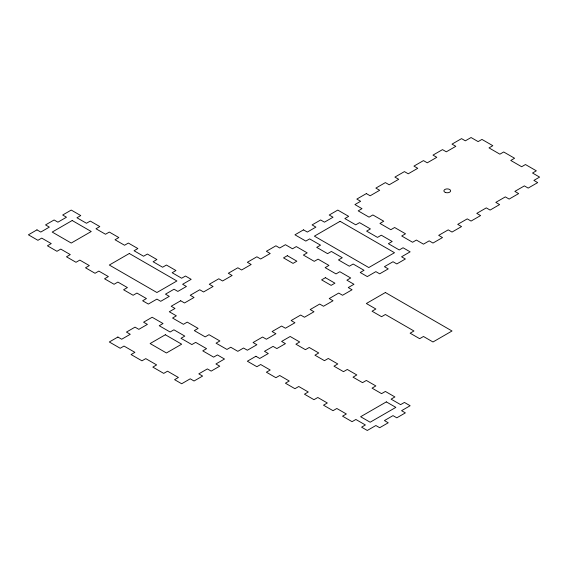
<?xml version="1.0" encoding="UTF-8"?>
<svg xmlns="http://www.w3.org/2000/svg" width="568" height="568" viewBox="0 0 568 568"><rect width="100%" height="100%" fill="white"/><g stroke="black" fill="none" stroke-linecap="round" stroke-linejoin="round"><path stroke-width="0.85" d="M36.97 229.862L28.4 234.811L37.914 240.307L41.727 238.106L51.248 243.601L47.435 245.802L56.956 251.297L60.769 249.096L70.283 254.592L66.477 256.793L75.998 262.288L79.804 260.094L89.325 265.59L85.519 267.784L95.033 273.279L98.846 271.085L108.367 276.58L104.555 278.781L114.076 284.277L117.881 282.076L127.402 287.571L123.597 289.772L133.118 295.268L136.923 293.067L146.438 298.562L142.632 300.763L148.347 304.058L156.91 299.116L160.723 301.31L169.292 296.361L165.48 294.167L174.049 289.219L177.855 291.419L186.425 286.471L182.619 284.277L191.182 279.328L185.473 276.027L181.661 278.228L172.147 272.732L175.952 270.531L166.431 265.036L162.625 267.237L153.104 261.741L156.91 259.541L147.396 254.045L143.583 256.246L134.062 250.751L137.875 248.55L128.354 243.054L124.548 245.255L115.027 239.76L118.833 237.559L109.312 232.064L105.506 234.257L95.992 228.762L99.798 226.568L90.276 221.073L86.471 223.267L76.95 217.771L80.755 215.57L71.241 210.075L62.672 215.024L66.477 217.224L57.915 222.166L54.102 219.972L45.539 224.914L49.345 227.115L40.775 232.064L36.97 229.862M72.186 220.519L52.199 232.064L71.234 243.054L91.228 231.51L72.186 220.519M129.305 253.498L109.319 265.036L156.91 292.52L176.904 280.975L129.305 253.498M117.888 337.037L109.319 341.986L120.196 348.262L124.001 346.061L134.886 352.345L131.073 354.546L141.957 360.822L145.763 358.628L156.64 364.912L152.835 367.105L163.719 373.389L167.524 371.188L178.402 377.471L174.596 379.672L181.668 383.755L190.23 378.806L194.043 381.007L202.606 376.059L198.8 373.858L207.37 368.916L211.175 371.11L219.745 366.168L215.932 363.967L224.502 359.019L217.43 354.936L213.625 357.137L202.748 350.854L206.553 348.66L195.676 342.376L191.863 344.57L180.986 338.294L184.792 336.093L173.914 329.809L170.109 332.01L159.225 325.727L163.037 323.533L152.16 317.249L143.583 322.198L147.396 324.399L138.826 329.341L135.021 327.147L126.451 332.088L130.264 334.289L121.694 339.238L117.888 337.037M180.709 300.763L171.195 306.259L175.001 308.459L169.292 311.754L176.357 315.836L172.551 318.037L183.436 324.321L187.241 322.12L198.118 328.396L194.313 330.597L205.19 336.881L208.996 334.68L219.88 340.963L216.074 343.164L226.951 349.441L230.757 347.24L237.829 351.329L243.544 348.028L247.35 350.229L256.871 344.733L253.058 342.532L262.579 337.037L266.392 339.238L275.913 333.736L272.1 331.542L281.621 326.046L285.427 328.24L294.948 322.745L291.143 320.551L300.664 315.048L304.469 317.249L313.983 311.754L310.178 309.56L319.699 304.058L323.504 306.259L333.025 300.763L329.22 298.562L338.734 293.067L342.547 295.268L352.068 289.772L348.255 287.571L353.971 284.277L346.899 280.187L350.704 277.993L339.827 271.71L336.022 273.911L325.137 267.627L328.95 265.426L318.066 259.15L314.26 261.344L303.383 255.067L307.189 252.866L296.311 246.583L292.499 248.784L285.427 244.701L279.719 248.003L275.913 245.802L266.392 251.297L270.198 253.498L260.676 258.994L256.871 256.793L247.35 262.288L251.162 264.489L241.641 269.985L237.829 267.784L228.315 273.279L232.12 275.48L222.599 280.975L218.794 278.781L209.272 284.277L213.078 286.471L203.564 291.966L199.751 289.772L190.23 295.268L194.043 297.469L184.522 302.964L180.709 300.763M303.518 229.862L294.948 234.811L305.825 241.088L309.631 238.894L320.515 245.17L316.71 247.371L327.587 253.655L331.392 251.454L342.27 257.737L338.464 259.931L349.348 266.214L353.154 264.021L364.031 270.297L360.226 272.498L367.297 276.58L375.86 271.632L379.672 273.833L388.242 268.884L384.437 266.683L392.999 261.741L396.812 263.935L405.375 258.994L401.569 256.793L410.131 251.844L403.06 247.762L399.254 249.963L388.377 243.679L392.183 241.485L381.305 235.202L377.493 237.403L366.616 231.119L370.421 228.918L359.544 222.642L355.738 224.836L344.854 218.559L348.667 216.358L337.79 210.075L329.22 215.024L333.025 217.224L324.463 222.166L320.65 219.972L312.088 224.914L315.893 227.115L307.324 232.064L303.518 229.862M366.346 193.589L356.825 199.084L360.63 201.285L354.922 204.579L361.993 208.662L358.188 210.863L369.065 217.146L372.871 214.945L383.755 221.222L379.942 223.423L390.827 229.706L394.632 227.505L405.516 233.789L401.704 235.99L412.581 242.266L416.394 240.065L423.465 244.155L429.174 240.853L432.979 243.054L442.5 237.559L438.695 235.358L448.216 229.862L452.021 232.064L461.543 226.568L457.73 224.367L467.251 218.872L471.064 221.073L480.585 215.57L476.772 213.376L486.293 207.881L490.099 210.075L499.62 204.579L495.814 202.386L505.335 196.883L509.141 199.084L518.655 193.589L514.849 191.388L524.37 185.892L528.176 188.093L537.697 182.598L533.892 180.397L539.6 177.102L532.528 173.02L536.334 170.819L525.457 164.535L521.651 166.736L510.767 160.453L514.58 158.259L503.695 151.976L499.89 154.177L489.012 147.893L492.818 145.692L481.941 139.416L478.128 141.609L471.064 137.527L465.348 140.828L461.543 138.627L452.021 144.123L455.827 146.324L446.313 151.819L442.5 149.618L432.986 155.114L436.792 157.315L427.271 162.81L423.465 160.609L413.944 166.112L417.75 168.305L408.236 173.801L404.423 171.607L394.902 177.102L398.715 179.296L389.194 184.799L385.381 182.598L375.867 188.093L379.672 190.294L370.151 195.79L366.346 193.589M340.097 221.307L314.395 236.146L368.788 267.549L394.497 252.71L340.097 221.307M287.33 255.692L283.524 257.893L293.045 263.389L296.851 261.188L287.33 255.692M165.345 334.758L150.115 343.555L166.431 352.976L181.661 344.18L165.345 334.758M325.407 277.681L321.602 279.875L331.123 285.37L334.928 283.176L325.407 277.681M255.912 356.271L247.35 361.22L256.871 366.715L260.676 364.514L270.198 370.016L266.392 372.21L275.906 377.706L279.712 375.505L289.233 381.007L285.427 383.201L294.948 388.704L298.754 386.503L308.275 391.998L304.462 394.192L313.983 399.695L317.796 397.493L327.317 402.989L323.504 405.19L333.025 410.685L336.831 408.484L346.352 413.98L342.547 416.181L352.068 421.676L355.873 419.475L365.394 424.97L361.582 427.171L367.297 430.473L375.86 425.524L379.672 427.725L388.242 422.777L384.437 420.576L392.999 415.627L396.812 417.828L405.375 412.879L401.569 410.685L410.131 405.737L404.423 402.442L400.61 404.636L391.096 399.141L394.902 396.947L385.381 391.444L381.575 393.645L372.054 388.15L375.86 385.949L366.346 380.454L362.54 382.655L353.019 377.159L356.825 374.958L347.304 369.463L343.498 371.664L333.977 366.168L337.79 363.967L328.269 358.472L324.456 360.673L314.935 355.17L318.747 352.976L309.226 347.481L305.421 349.675L295.9 344.18L299.705 341.986L290.184 336.483L281.621 341.432L285.427 343.633L276.857 348.575L273.052 346.381L264.482 351.322L268.295 353.523L259.725 358.472L255.912 356.271M385.381 292.52L366.346 303.511L375.867 309.006L372.054 311.207L381.575 316.703L385.381 314.502L413.944 330.988L410.131 333.189L419.653 338.684L423.465 336.483L432.979 341.986L452.021 330.988L385.381 292.52M386.339 401.888L360.63 416.727L370.151 422.223L395.853 407.384L386.339 401.888M445.575 192.524A3.365 1.945 0 0 0 450.623 190.841A3.365 1.945 0 0 0 445.575 189.158A3.365 1.945 0 0 0 445.575 192.524"/></g></svg>
